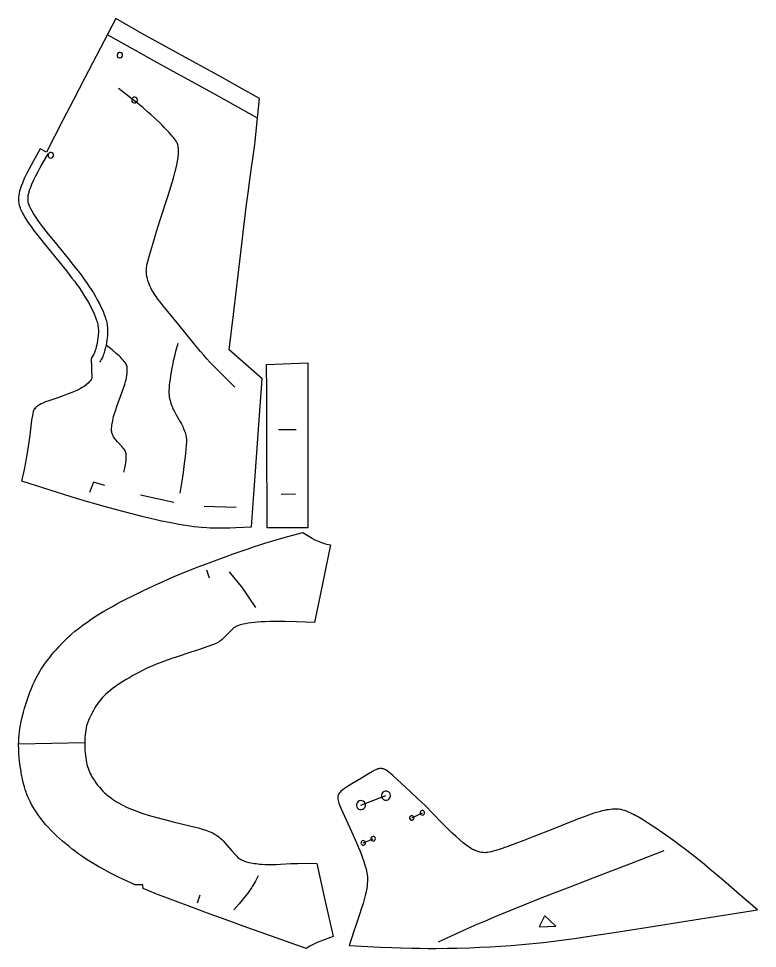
# Model space of a CAD drawing. Extents: x 1 to 327, y 1 to 946.
# Drawn here: x 1 to 326.7, y 1 to 411 of the extents above; entities that cross this region are included whole.
import ezdxf

# ---------------------------------------------------------------- set-up
doc = ezdxf.new("R2010")
doc.units = 0

msp = doc.modelspace()

# ---------------------------------------------------------------- linework, layer by layer
for points in [[(103.646797, 186.844833), (104.6875, 201.367416), (105.988434, 219.520615), (107.029213, 234.043274), (108.330154, 252.196472), (93.83445, 264.958679), (95.760468, 280.525452), (97.115776, 291.711792), (98.574135, 304.067413), (100.335388, 319.146698), (101.519684, 329.054535), (102.161949, 334.20929), (102.912498, 339.881073), (103.552963, 344.404602), (104.577576, 351.366241), (104.998985, 354.476868), (105.288124, 356.829041), (105.645859, 359.990845), (107.274605, 375.825775), (98.222656, 380.86203), (90.465469, 385.157959), (84.317657, 388.53952), (71.640625, 395.473114), (64.758438, 399.270935), (56.410702, 403.942322), (43.859764, 411.035919), (35.201954, 394.464844), (30.197344, 384.858276), (25.178593, 375.181702), (20.555079, 366.252808), (13.233281, 352.155762), (10.494687, 353.532166), (8.857968, 350.695465), (7.536562, 348.357819), (6.472031, 346.410309), (5.456797, 344.471558), (4.511172, 342.582092), (3.500156, 340.448578), (2.658047, 338.53476), (2.095312, 337.116333), (1.657422, 335.836639), (1.395781, 334.898743), (1.210234, 334.024536), (1.068984, 332.99469), (1.023203, 332.396698), (1.000078, 331.803986), (1.005547, 330.60141), (1.076094, 329.740936), (1.149609, 329.275543), (1.257031, 328.7789), (1.495625, 327.962189), (1.846172, 327.041473), (2.1525, 326.360291), (2.724531, 325.235687), (3.176406, 324.424042), (3.951875, 323.12561), (4.834765, 321.743896), (5.813906, 320.294678), (6.514765, 319.298981), (7.630156, 317.771545), (8.817266, 316.205536), (10.072031, 314.596802), (12.303046, 311.809204), (18.717733, 303.933899), (22.077108, 299.764221), (24.533125, 296.63623), (25.581406, 295.259521), (26.529764, 293.980621), (27.667812, 292.389435), (28.697889, 290.879517), (29.657108, 289.402405), (30.556719, 287.948212), (31.39492, 286.526855), (32.353359, 284.812347), (33.209217, 283.183746), (33.820389, 281.939301), (34.49617, 280.43515), (34.968594, 279.256714), (35.382576, 278.085388), (35.565624, 277.49585), (35.729843, 276.898499), (35.87289, 276.289368), (35.9925, 275.664459), (36.122967, 274.68866), (36.187813, 273.654755), (36.179295, 272.549774), (36.132969, 271.775146), (36.058907, 270.983032), (35.961952, 270.185699), (35.784374, 269.00647), (35.442421, 267.187958), (35.236404, 266.251953), (34.986248, 265.244446), (34.815079, 264.647644), (34.653126, 264.159302), (34.496326, 263.754303), (34.340389, 263.407654), (34.126797, 262.994049), (33.903748, 262.60788), (32.927341, 261.128113), (33.353279, 252.469681), (33.210701, 252.158203), (33.065235, 251.890228), (32.73867, 251.423126), (32.316875, 250.944214), (31.620703, 250.26593), (30.787655, 249.54187), (29.894531, 248.845856), (29.09078, 248.302338), (28.331093, 247.861557), (27.401875, 247.389374), (26.242968, 246.861481), (24.846405, 246.273743), (22.912422, 245.506561), (21.343985, 244.913269), (19.530937, 244.259598), (18.276171, 243.831406), (15.590547, 242.950302), (14.280937, 242.497345), (12.933125, 241.988739), (11.632734, 241.439529), (10.913906, 241.097809), (10.265781, 240.751709), (9.881484, 240.520462), (9.375156, 240.176163), (8.945469, 239.839523), (8.476953, 239.41124), (8.10961, 239.017181), (7.761328, 238.580383), (7.647422, 238.396942), (7.543281, 238.183426), (7.398438, 237.768982), (7.209844, 236.950073), (7.057734, 236.060699), (6.757891, 233.930389), (5.921797, 227.379456), (5.495156, 224.219681), (5.055, 221.235535), (4.5125, 217.898666), (4.050859, 215.319763), (3.583047, 212.914444), (3.015625, 210.197189), (2.349453, 207.149521), (14.717343, 203.236328), (24.045858, 200.339447), (30.856796, 198.298584), (35.118828, 197.064377), (38.579216, 196.085693), (43.542969, 194.715546), (47.434296, 193.670074), (51.38406, 192.637497), (55.315079, 191.643127), (59.149998, 190.712021), (61.615547, 190.139053), (63.993748, 189.608978), (67.398201, 188.894058), (69.560936, 188.470459), (71.639214, 188.089142), (74.600777, 187.595383), (76.472733, 187.318115), (78.263901, 187.082031), (79.975464, 186.886719), (81.611794, 186.730301), (83.941246, 186.560699), (85.421715, 186.48555), (87.552658, 186.420547), (89.598282, 186.401947), (91.5839, 186.417191), (94.178436, 186.470627), (96.734138, 186.549911), (103.646797, 186.844833)], [(106.38398, 367.166412), (94.340073, 373.867493), (86.599762, 378.1539), (80.47039, 381.525299), (67.788589, 388.461395), (60.872421, 392.277954), (52.48914, 396.96936), (40.153126, 403.941406)], [(45.777969, 396.146698), (45.291485, 396.110626), (44.856014, 395.891083), (44.537655, 395.521545), (44.384922, 395.058441), (44.421093, 394.572021), (44.640545, 394.136383), (45.009998, 393.818115), (45.473282, 393.665314), (45.95961, 393.701569), (46.395157, 393.921082), (46.713516, 394.290466), (46.866249, 394.753754), (46.830154, 395.240143), (46.610546, 395.675629), (46.241093, 395.994049), (45.777969, 396.146698)], [(96.31562, 248.456085), (88.38945, 256.466095), (86.689682, 258.207031), (85.377892, 259.578339), (84.031563, 261.021942), (82.648201, 262.552094), (81.225311, 264.183197), (79.762344, 265.922638), (77.762886, 268.374146), (71.645935, 276.019135), (64.763824, 284.394928), (63.344841, 286.173523), (62.430779, 287.36438), (61.631405, 288.454926), (61.155388, 289.136627), (60.72031, 289.78952), (60.135468, 290.728424), (59.78492, 291.336395), (59.30875, 292.236176), (58.887341, 293.124695), (58.519688, 293.998596), (58.110703, 295.134827), (57.791874, 296.230164), (57.560234, 297.276093), (57.409607, 298.266083), (57.331013, 299.195465), (57.315857, 299.636078), (57.320076, 300.265137), (57.390388, 301.227814), (57.47625, 301.798737), (57.559608, 302.217102), (57.734531, 302.953339), (57.982029, 303.882813), (58.920078, 307.193268), (60.177891, 311.532654), (61.524685, 316.051483), (62.452888, 319.086792), (63.464844, 322.324066), (66.731323, 332.542664), (68.083984, 336.850861), (69.236641, 340.700378), (69.92086, 343.174591), (70.292892, 344.629669), (70.738205, 346.548431), (71.064606, 348.183807), (71.290543, 349.573029), (71.394295, 350.381012), (71.466949, 351.10733), (71.513359, 351.762329), (71.535545, 352.353821), (71.535622, 352.888977), (71.514999, 353.374756), (71.475548, 353.818512), (71.418983, 354.227264), (71.305542, 354.790161), (71.163124, 355.314209), (70.989761, 355.826477), (70.841484, 356.180145), (70.652969, 356.558105), (70.412575, 356.972504), (70.108124, 357.43576), (69.727814, 357.960236), (69.259689, 358.558044), (68.691948, 359.241638), (67.221405, 360.901489), (65.333359, 362.903961), (64.254372, 364.003418), (63.097107, 365.151703), (61.233356, 366.939209), (59.242188, 368.767975), (57.858593, 369.98999), (55.715076, 371.812347), (53.503124, 373.623901), (51.237263, 375.427032), (48.932343, 377.223755), (45.043827, 380.210938)], [(52.277969, 376.369995), (51.791641, 376.33374), (51.356171, 376.11438), (51.037735, 375.744843), (50.884998, 375.281555), (50.921093, 374.795319), (51.140701, 374.35968), (51.510155, 374.041412), (51.973358, 373.88858), (52.459686, 373.924683), (52.895157, 374.144196), (53.213593, 374.513733), (53.366325, 374.976868), (53.330235, 375.463287), (53.110622, 375.898895), (52.741169, 376.217194), (52.277969, 376.369995)], [(13.911406, 351.45047), (11.268046, 346.831879), (10.216562, 344.920685), (9.412031, 343.403107), (8.47, 341.552338), (7.621171, 339.804047), (6.759531, 337.919281), (6.191016, 336.568359), (5.829844, 335.621857), (5.487187, 334.587036), (5.29375, 333.863342), (5.139922, 333.065216), (5.049609, 332.214355), (5.014843, 331.017426), (5.051328, 330.438202), (5.101094, 330.113678), (5.180312, 329.756622), (5.295, 329.360229), (5.451484, 328.917175), (5.778125, 328.150604), (6.228984, 327.246704), (6.802031, 326.213593), (7.744453, 324.660217), (8.57625, 323.382019), (9.507656, 322.022797), (10.531953, 320.596954), (12.031562, 318.605164), (14.103046, 315.965851), (16.370155, 313.153595), (22.843359, 305.198578), (24.771952, 302.80188), (26.5425, 300.569916), (28.100233, 298.561401), (29.139843, 297.18454), (30.087421, 295.894592), (31.235624, 294.271484), (32.031952, 293.098206), (33.035156, 291.555084), (33.980389, 290.029205), (34.866249, 288.52951), (35.691639, 287.064758), (36.636326, 285.295624), (37.322186, 283.92688), (37.947186, 282.580475), (38.376953, 281.574219), (38.645157, 280.900696), (39.138203, 279.536804), (39.361874, 278.841492), (39.566795, 278.133575), (39.832577, 277.041962), (40.039452, 275.906158), (40.177265, 274.716797), (40.235779, 273.464355), (40.206406, 272.141724), (40.141094, 271.231079), (40.045547, 270.311554), (39.925156, 269.395691), (39.709923, 268.055847), (39.551327, 267.203278), (39.304531, 266.016571), (39.063202, 264.977264), (38.765076, 263.843597), (38.555389, 263.1539), (38.353279, 262.574524), (38.154766, 262.081024), (37.956249, 261.64859), (37.68531, 261.128204), (37.406563, 260.650146), (37.050312, 260.094849), (36.616638, 259.461395)], [(15.369531, 352.016022), (14.883046, 351.979828), (14.447577, 351.760315), (14.129218, 351.39093), (13.976484, 350.927643), (14.012656, 350.441315), (14.232109, 350.005768), (14.601563, 349.687347), (15.064843, 349.534607), (15.551171, 349.57077), (15.986718, 349.790375), (16.305079, 350.159851), (16.457811, 350.622955), (16.421719, 351.109436), (16.202108, 351.544922), (15.832656, 351.863281), (15.369531, 352.016022)], [(47.328358, 210.990311), (47.766327, 212.78421), (48.087811, 214.228897), (48.291641, 215.322891), (48.428593, 216.339523), (48.489452, 217.264297), (48.480782, 218.09491), (48.411327, 218.830154), (48.356483, 219.16156), (48.252266, 219.613113), (48.123516, 220.012177), (47.967812, 220.372025), (47.781406, 220.708511), (47.478516, 221.148041), (47.105701, 221.611954), (46.65617, 222.133667), (44.613438, 224.417419), (43.8325, 225.319992), (43.155312, 226.187332), (42.867344, 226.612106), (42.697266, 226.893204), (42.478279, 227.313828), (42.35656, 227.598282), (42.209454, 228.042892), (42.134296, 228.3582), (42.05492, 228.871643), (42.023594, 229.247879), (42.00906, 229.656876), (42.017654, 230.342102), (42.066795, 231.126953), (42.127811, 231.712341), (42.215858, 232.35202), (42.334454, 233.050156), (42.487419, 233.810699), (42.678516, 234.637726), (42.911327, 235.535156), (43.189529, 236.507187), (43.692421, 238.100464), (44.476326, 240.387024), (46.680313, 246.435074), (47.278904, 248.129364), (47.838047, 249.849915), (48.167576, 251.019684), (48.364216, 251.836472), (48.530468, 252.643661), (48.713203, 253.730148), (48.816563, 254.532883), (48.886482, 255.30632), (48.91906, 256.033051), (48.910076, 256.696014), (48.855545, 257.279846), (48.792656, 257.627411), (48.657265, 258.101257), (48.471249, 258.536255), (48.232891, 258.953125), (47.940701, 259.372406), (47.592968, 259.814514), (47.041248, 260.458191), (46.56031, 260.980225), (46.021328, 261.533661), (45.423672, 262.116791), (44.76656, 262.727509), (44.050076, 263.363831), (42.187889, 264.927887), (39.571014, 267.031555)], [(71.217186, 267.688751), (70.223907, 264.183807), (69.551872, 261.631805), (69.175468, 260.065765), (68.93898, 259.003113), (68.507027, 256.83078), (68.22187, 255.191238), (67.971405, 253.583115), (67.757423, 252.042969), (67.581169, 250.607025), (67.444214, 249.311798), (67.347733, 248.18187), (67.292107, 247.194366), (67.277267, 246.315079), (67.290077, 245.771866), (67.343437, 244.995926), (67.437737, 244.23616), (67.573357, 243.459442), (67.754295, 242.651245), (67.903358, 242.09343), (68.174065, 241.226395), (68.388824, 240.626953), (68.633278, 240.009445), (68.909294, 239.372879), (69.21875, 238.716873), (69.561874, 238.041397), (70.323044, 236.651398), (72.298279, 233.208908), (72.8032, 232.2621), (73.362579, 231.099915), (73.598282, 230.560303), (73.90406, 229.800156), (74.160309, 229.096161), (74.375542, 228.445068), (74.712967, 227.271011), (74.835464, 226.681564), (74.897263, 226.255157), (74.956795, 225.529602), (74.972733, 224.967499), (74.957657, 223.971161), (74.919998, 223.184219), (74.732735, 220.795547), (74.434448, 217.945938), (74.052658, 214.814453), (73.521721, 210.922104), (72.940079, 206.992966), (72.123436, 201.725616)], [(110.605621, 186.401642), (110.544525, 202.432648), (110.513901, 210.44812), (110.468124, 222.471329), (110.406952, 238.502335), (110.376404, 246.517807), (110.330467, 258.541077), (128.513123, 259.220917), (128.52562, 243.038895), (128.531876, 234.9478), (128.541321, 222.811249), (128.553909, 206.629211), (128.56015, 198.538193), (128.569534, 186.401642), (110.605621, 186.401642)], [(123.323906, 229.752655), (115.628746, 229.622726)], [(38.99836, 205.184998), (33.960545, 206.54422), (32.186874, 202.098206)], [(123.147812, 201.315002), (116.730385, 201.184219)], [(69.392891, 197.696091), (54.78492, 200.894363)], [(96.892807, 195.504532), (82.81414, 195.880936)], [(127.723984, 1), (112.512657, 6.377109), (102.111557, 10.07625), (92.44281, 13.551719), (85.432655, 16.109844), (77.70945, 18.974453), (68.990547, 22.270702), (61.574997, 25.132265), (55.991325, 27.350155), (55.723984, 29.085077), (52.404922, 28.99836), (52.404922, 28.99836), (47.256561, 31.371952), (45.29406, 32.308201), (43.301094, 33.287968), (41.269608, 34.323437), (39.889919, 35.050388), (37.782654, 36.201248), (36.356564, 37.009842), (34.192108, 38.28664), (32.736404, 39.181484), (31.273594, 40.11211), (29.806484, 41.079296), (27.603594, 42.600079), (26.137968, 43.661171), (24.680624, 44.75742), (23.237343, 45.885857), (21.813984, 47.043282), (20.416172, 48.226719), (19.049921, 49.432968), (17.720781, 50.658985), (16.434765, 51.901638), (15.197577, 53.15789), (14.014297, 54.424454), (12.887031, 55.697891), (11.817266, 56.974686), (10.806328, 58.251328), (9.855703, 59.524216), (8.96664, 60.789841), (8.140625, 62.044529), (7.379219, 63.284843), (6.683516, 64.507263), (6.053984, 65.710236), (5.485938, 66.900002), (4.973516, 68.084999), (4.510859, 69.273674), (4.296406, 69.871872), (3.897656, 71.081558), (3.534062, 72.31562), (3.042109, 74.230934), (2.74125, 75.562729), (2.320703, 77.653511), (1.942656, 79.832031), (1.718516, 81.316719), (1.430937, 83.567734), (1.275469, 85.07), (1.103125, 87.301323), (1.032734, 88.759842), (1, 90.891953), (1.029453, 92.290543), (1.101719, 93.685234), (1.21875, 95.088432), (1.382109, 96.512344), (1.593594, 97.969452), (1.854922, 99.472031), (2.167812, 101.032341), (2.736406, 103.502968), (3.178359, 105.224838), (3.665234, 106.984528), (4.192656, 108.762733), (4.756015, 110.54023), (5.350781, 112.29789), (5.972343, 114.016167), (6.616172, 115.676094), (7.277812, 117.258202), (7.954062, 118.748749), (8.298203, 119.461716), (9.000859, 120.831093), (9.725547, 122.13578), (10.475703, 123.388748), (10.861563, 124), (11.656718, 125.199684), (12.486328, 126.379997), (13.353749, 127.553978), (14.733749, 129.330856), (15.709687, 130.535858), (16.730782, 131.75351), (17.797344, 132.979218), (18.909609, 134.208511), (20.067656, 135.436722), (21.891249, 137.267258), (23.164764, 138.473038), (23.819061, 139.069992), (24.484921, 139.661957), (25.851952, 140.83046), (26.55328, 141.407425), (27.992733, 142.547882), (29.482031, 143.672424), (31.022499, 144.783203), (33.431717, 146.428513), (35.962891, 148.055542), (38.620468, 149.671722), (40.463123, 150.74617), (42.357342, 151.817413), (44.296638, 152.883667), (46.274765, 153.943283), (48.285076, 154.994446), (51.347107, 156.551788), (55.482735, 158.582733), (58.599998, 160.065536), (60.69664, 161.039688), (65.011955, 162.98172), (67.265076, 163.962494), (69.60508, 164.958282), (72.04937, 165.97554), (74.614998, 167.020615), (80.172028, 169.216873), (86.212891, 171.520386), (92.480621, 173.830002), (95.616714, 174.954453), (98.709999, 176.041245), (101.727341, 177.077423), (104.635704, 178.049759), (107.40992, 178.948975), (110.057732, 179.779922), (112.594917, 180.55101), (115.037262, 181.271088), (119.700699, 182.591553), (126.379684, 184.401642), (128.981171, 182.740616), (130.42749, 181.844925), (131.323273, 181.346008), (132.365936, 180.843506), (133.835617, 180.225311), (134.617889, 179.93132), (135.389847, 179.668671), (136.126953, 179.448746), (136.831635, 179.265625), (138.512344, 178.899689), (135.011871, 161.819992), (131.511322, 144.740311), (123.582031, 144.993118), (118.556244, 145.104218), (116.180077, 145.129456), (113.918671, 145.129288), (111.780151, 145.102188), (109.770073, 145.046799), (107.894135, 144.962189), (106.15789, 144.847031), (105.080933, 144.752884), (103.589844, 144.584991), (102.248436, 144.390228), (101.054916, 144.176956), (100.007187, 143.953903), (98.833511, 143.655701), (97.910698, 143.375305), (97.205933, 143.109528), (96.76828, 142.891327), (96.497963, 142.724457), (96.231247, 142.532654), (95.812263, 142.183975), (95.335701, 141.742111), (92.097572, 138.525238), (91.258591, 137.720856), (90.695152, 137.211243), (89.999527, 136.639999), (89.492027, 136.276016), (88.973198, 135.952881), (88.227028, 135.563507), (87.382339, 135.19632), (86.437813, 134.836411), (80.267807, 132.697495), (76.910385, 131.564209), (70.973747, 129.628662), (68.076874, 128.668198), (65.276718, 127.703438), (63.347889, 127.001167), (62.165623, 126.546875), (61.050545, 126.097496), (59.986015, 125.646797), (58.95578, 125.188515), (56.931717, 124.224449), (55.904999, 123.706245), (54.300156, 122.866478), (51.395077, 121.279449), (49.574532, 120.239609), (48.357967, 119.521797), (46.564217, 118.422577), (45.409763, 117.683197), (44.304844, 116.945152), (43.263515, 116.214134), (42.290623, 115.492188), (41.383125, 114.778122), (40.537109, 114.070541), (39.375389, 113.018204), (38.667187, 112.320541), (38.00742, 111.624451), (37.392578, 110.92836), (36.546249, 109.881485), (35.780781, 108.829842), (35.084766, 107.776093), (34.447422, 106.723671), (33.857655, 105.675468), (32.950466, 103.946564), (32.272266, 102.573433), (31.799452, 101.509995), (31.369062, 100.380386), (31.110624, 99.573746), (30.991249, 99.15062), (30.773594, 98.258438), (30.586952, 97.296638), (30.434296, 96.255859), (30.316641, 95.139526), (30.232889, 93.964218), (30.182108, 92.747032), (30.165155, 90.879761), (30.191717, 89.632263), (30.247499, 88.402573), (30.331327, 87.207657), (30.442186, 86.064682), (30.579062, 84.986794), (30.74164, 83.971954), (30.929844, 83.014137), (31.143515, 82.107346), (31.382421, 81.245621), (31.646484, 80.423126), (31.935547, 79.633751), (32.249451, 78.871483), (32.588047, 78.130547), (32.951015, 77.405701), (33.337734, 76.695465), (33.959999, 75.655937), (34.401875, 74.979141), (35.102966, 73.986565), (35.84742, 73.019218), (36.63203, 72.074532), (37.456173, 71.150627), (38.031326, 70.545464), (38.939686, 69.653046), (39.579998, 69.06781), (40.600079, 68.203514), (41.323982, 67.635933), (42.086563, 67.074684), (42.890545, 66.519531), (44.175858, 65.699219), (45.084454, 65.161797), (46.033279, 64.633125), (47.021561, 64.11422), (48.575779, 63.355858), (49.658672, 62.865234), (50.777733, 62.387577), (51.93211, 61.923828), (53.119373, 61.474216), (54.953751, 60.825077), (56.206638, 60.408436), (58.121326, 59.806404), (61.374607, 58.859295), (65.305077, 57.806404), (69.146561, 56.84156), (77.035622, 54.938515), (78.937424, 54.459217), (80.277657, 54.102341), (81.966248, 53.6175), (83.559372, 53.107578), (84.322266, 52.836716), (85.062263, 52.551483), (86.129135, 52.09), (86.811172, 51.755859), (87.469528, 51.39703), (88.412338, 50.806091), (88.714455, 50.593594), (89.300934, 50.144451), (89.864685, 49.66695), (90.40773, 49.166172), (91.187111, 48.382107), (91.929764, 47.573906), (94.840782, 44.193359), (96.315544, 42.52914), (97.163437, 41.631405), (97.731407, 41.10117), (98.055, 40.842499), (98.51133, 40.529453), (99.043198, 40.213829), (99.520935, 39.959373), (100.085548, 39.695232), (100.518669, 39.517342), (101.002892, 39.340702), (101.543434, 39.1675), (102.470467, 38.918594), (103.552185, 38.689686), (104.789688, 38.486874), (105.690704, 38.368359), (107.13797, 38.218513), (108.156326, 38.138985), (109.746246, 38.053593), (110.837341, 38.020859), (112.502968, 38.01125), (114.754997, 38.065624), (116.460701, 38.140938), (121.043594, 38.381874), (123.905853, 38.482185), (127.325157, 38.521015), (132.436722, 38.487186), (136.078049, 22.356874), (139.719376, 6.226563), (137.272888, 5.369922), (135.718506, 4.804297), (134.277496, 4.246406), (132.956406, 3.691641), (131.72406, 3.127656), (130.54805, 2.542734), (129.405304, 1.934844), (127.723984, 1)], [(85.158669, 164.270615), (83.933044, 167.755936)], [(93.821167, 167.051559), (95.79937, 164.708115), (97.140388, 163.085617), (98.367889, 161.5439), (99.24015, 160.388428), (99.836716, 159.561722), (100.579994, 158.492188), (102.934372, 154.993988), (105.482422, 151.261719)], [(30.126484, 91.630623), (15.602422, 91.377106), (1.078359, 91.123589)], [(146.809921, 2.289687), (154.992111, 1.870469), (160.361252, 1.612109), (165.601944, 1.385469), (169.417267, 1.24375), (174.323441, 1.102188), (177.914841, 1.034219), (181.498352, 1.000078), (185.134689, 1.000703), (190.170929, 1.056953), (194.167343, 1.142031), (199.827728, 1.316016), (204.274063, 1.49625), (208.84726, 1.722578), (213.506409, 1.998437), (218.21077, 2.327266), (222.923981, 2.712109), (226.077805, 3.002187), (229.258972, 3.320781), (232.483353, 3.669531), (235.766785, 4.049844), (239.124924, 4.463359), (242.573746, 4.911719), (246.128906, 5.39625), (251.694839, 6.194531), (257.549225, 7.074922), (263.646393, 8.0225), (278.532806, 10.403438), (296.020538, 13.207421), (309.175079, 15.283671), (326.73053, 18.030781), (318.880463, 24.826639), (314.206177, 28.850624), (309.863281, 32.555389), (305.936646, 35.856171), (302.339294, 38.820625), (298.942017, 41.554375), (295.616638, 44.161797), (292.286011, 46.701405), (290.280701, 48.192108), (288.268677, 49.656876), (284.896698, 52.036716), (281.525085, 54.319218), (278.289612, 56.418201), (276.482269, 57.547031), (275.354919, 58.231483), (273.806946, 59.139843), (272.882263, 59.658905), (272.039063, 60.112106), (270.908051, 60.680935), (269.91156, 61.134296), (269.020081, 61.492188), (268.204285, 61.774372), (267.434906, 62.000546), (266.68515, 62.182343), (266.184998, 62.278358), (265.417877, 62.382889), (264.88562, 62.425388), (264.328888, 62.445313), (263.74118, 62.442028), (262.786865, 62.392265), (262.093506, 62.327812), (260.9617, 62.179375), (260.144135, 62.042343), (259.27475, 61.872185), (258.352264, 61.666328), (257.37561, 61.422497), (256.343445, 61.138359), (254.688278, 60.631172), (253.511948, 60.236404), (252.276169, 59.79789), (250.308823, 59.063671), (247.468903, 57.955467), (236.509064, 53.583984), (228.143585, 50.319218), (223.74202, 48.634529), (219.738037, 47.130077), (216.228271, 45.842888), (213.305145, 44.808201), (211.440536, 44.183514), (210.291565, 43.829842), (209.310226, 43.565155), (208.455002, 43.380859), (207.684296, 43.268436), (207.196869, 43.228985), (206.7164, 43.215233), (205.996948, 43.239372), (205.517883, 43.284294), (205.038986, 43.351639), (204.560379, 43.440781), (204.081787, 43.551014), (203.12468, 43.8325), (202.165466, 44.192497), (201.677109, 44.408672), (201.172882, 44.658516), (200.644989, 44.949688), (200.085617, 45.289688), (199.17038, 45.907654), (198.140549, 46.677891), (196.969925, 47.625389), (195.655548, 48.752499), (193.735779, 50.477264), (192.216324, 51.890781), (190.151474, 53.866875), (188.61969, 55.37117), (187.134689, 56.859375), (180.347656, 63.799217), (178.671005, 65.456718), (177.0457, 67.024063), (173.611633, 70.240623), (165.961563, 77.254608), (165.029144, 78.065308), (164.245773, 78.693359), (163.431946, 79.278282), (162.775543, 79.683823), (162.128586, 80.007576), (161.812805, 80.131172), (161.503586, 80.2257), (161.198593, 80.290779), (160.894684, 80.326714), (160.433899, 80.326401), (160.118896, 80.290466), (159.793976, 80.226089), (159.456009, 80.133514), (158.917572, 79.942345), (158.125076, 79.590309), (156.982971, 78.9925), (155.333435, 78.039528), (152.185547, 76.142731), (147.908127, 73.524605), (145.540619, 72.044533), (144.677261, 71.473671), (143.916489, 70.933983), (143.266251, 70.42086), (142.734604, 69.929451), (142.448898, 69.611252), (142.117966, 69.142342), (142.031799, 68.986954), (141.893127, 68.675308), (141.762192, 68.200935), (141.721008, 67.876091), (141.719376, 67.369217), (141.779053, 66.830933), (141.890778, 66.255623), (142.050156, 65.643745), (142.253128, 64.996094), (142.495392, 64.313438), (142.773041, 63.596481), (143.191956, 62.587109), (143.812881, 61.175232), (147.718903, 52.621563), (150.001007, 47.493984), (150.762802, 45.723358), (151.426559, 44.130077), (151.998276, 42.699764), (152.642181, 40.991718), (153.054764, 39.818829), (153.538437, 38.339294), (153.868195, 37.252655), (154.168198, 36.16), (154.425156, 35.044922), (154.565857, 34.280857), (154.67749, 33.49461), (154.755936, 32.681171), (154.797256, 31.835781), (154.802734, 31.399452), (154.781097, 30.49703), (154.715469, 29.553984), (154.60788, 28.572344), (154.460388, 27.554218), (154.169052, 25.963514), (153.931015, 24.863749), (153.513519, 23.160624), (153.197891, 21.992657), (152.855072, 20.80125), (152.103821, 18.370781), (151.300156, 15.928281), (149.520386, 10.711328), (148.829453, 8.642422), (147.911713, 5.803515), (146.809921, 2.289687)], [(164.95874, 68.559761), (164.807419, 69.16687), (164.475784, 69.697578), (163.996399, 70.099762), (163.416245, 70.334221), (162.792023, 70.377892), (162.184921, 70.226486), (161.654297, 69.894844), (161.252029, 69.415543), (161.017654, 68.835312), (160.973984, 68.211174), (161.125381, 67.603981), (161.456955, 67.07328), (161.936325, 66.671089), (162.516479, 66.436714), (163.140701, 66.393044), (163.747803, 66.544449), (164.278427, 66.876015), (164.680695, 67.355309), (164.91507, 67.935547), (164.95874, 68.559761)], [(153.920853, 64.359764), (153.769455, 64.966873), (153.437805, 65.497574), (152.958511, 65.899765), (152.378281, 66.134216), (151.754135, 66.177811), (151.146942, 66.026482), (150.616318, 65.694839), (150.214142, 65.215546), (149.979767, 64.635307), (149.936096, 64.011093), (150.087418, 63.40406), (150.419052, 62.87336), (150.898361, 62.471172), (151.478516, 62.236797), (152.102814, 62.193047), (152.709839, 62.344528), (153.24054, 62.676094), (153.642731, 63.155388), (153.877182, 63.735622), (153.920853, 64.359764)], [(151.928436, 64.185471), (162.9664, 68.385468)], [(180.015305, 60.878357), (179.906082, 61.252888), (179.661865, 61.557262), (179.319763, 61.744843), (178.931946, 61.787422), (178.557343, 61.678123), (178.253036, 61.433983), (178.065384, 61.091873), (178.022888, 60.70406), (178.132111, 60.329372), (178.376328, 60.025154), (178.718353, 59.837421), (179.106247, 59.794998), (179.48085, 59.90414), (179.785156, 60.148438), (179.972733, 60.490467), (180.015305, 60.878357)], [(175.366486, 58.61578), (175.257263, 58.990311), (175.013046, 59.294609), (174.671005, 59.482342), (174.283127, 59.524765), (173.908508, 59.415623), (173.604218, 59.171406), (173.416565, 58.829296), (173.374054, 58.441406), (173.483276, 58.066875), (173.727493, 57.762577), (174.069611, 57.574844), (174.457413, 57.532421), (174.832031, 57.64156), (175.136322, 57.88578), (175.323975, 58.22789), (175.366486, 58.61578)], [(174.370224, 58.528591), (179.019135, 60.791172)], [(152.956085, 47.533672), (157.30249, 49.37281)], [(158.298676, 49.459999), (158.189453, 49.83453), (157.945313, 50.138905), (157.603195, 50.326561), (157.215302, 50.369061), (156.840698, 50.259842), (156.536484, 50.015625), (156.34874, 49.673515), (156.30632, 49.285702), (156.415466, 48.911091), (156.659683, 48.606796), (157.001709, 48.41906), (157.389679, 48.37664), (157.764221, 48.485779), (158.068512, 48.730076), (158.256165, 49.072186), (158.298676, 49.459999)], [(153.952255, 47.620857), (153.843048, 47.995388), (153.598831, 48.299686), (153.25679, 48.487419), (152.868988, 48.529842), (152.494293, 48.420704), (152.190079, 48.176483), (152.002335, 47.834373), (151.959915, 47.446484), (152.069061, 47.071953), (152.313278, 46.767654), (152.655304, 46.579922), (153.043274, 46.537498), (153.417816, 46.646641), (153.722107, 46.890858), (153.90976, 47.232967), (153.952255, 47.620857)], [(285.416779, 43.972343), (271.075226, 38.456093), (254.146164, 31.970312), (244.026321, 28.05875), (237.406006, 25.472734), (230.257187, 22.654219), (224.748428, 20.460312), (219.274063, 18.256407), (213.978668, 16.095156), (210.619141, 14.704062), (207.444839, 13.370546), (203.042419, 11.483749), (199.003906, 9.71211), (195.251404, 8.030937), (191.706863, 6.415547), (186.04953, 3.8025)], [(106.624451, 32.987812), (105.390701, 30.626328), (104.563515, 29.151875), (104.030701, 28.268045), (103.65609, 27.679296), (102.649063, 26.212265), (102.007111, 25.340389), (101.346481, 24.479218), (100.001717, 22.803827), (98.234451, 20.694139), (95.857338, 17.941172)], [(80.947342, 24.419453), (79.687813, 20.972422)], [(232.751556, 14.982577), (230.501328, 10.519453), (237.833817, 10.79), (232.890381, 15.551171)]]:
    msp.add_lwpolyline(points)

doc.saveas('drawing.dxf')
